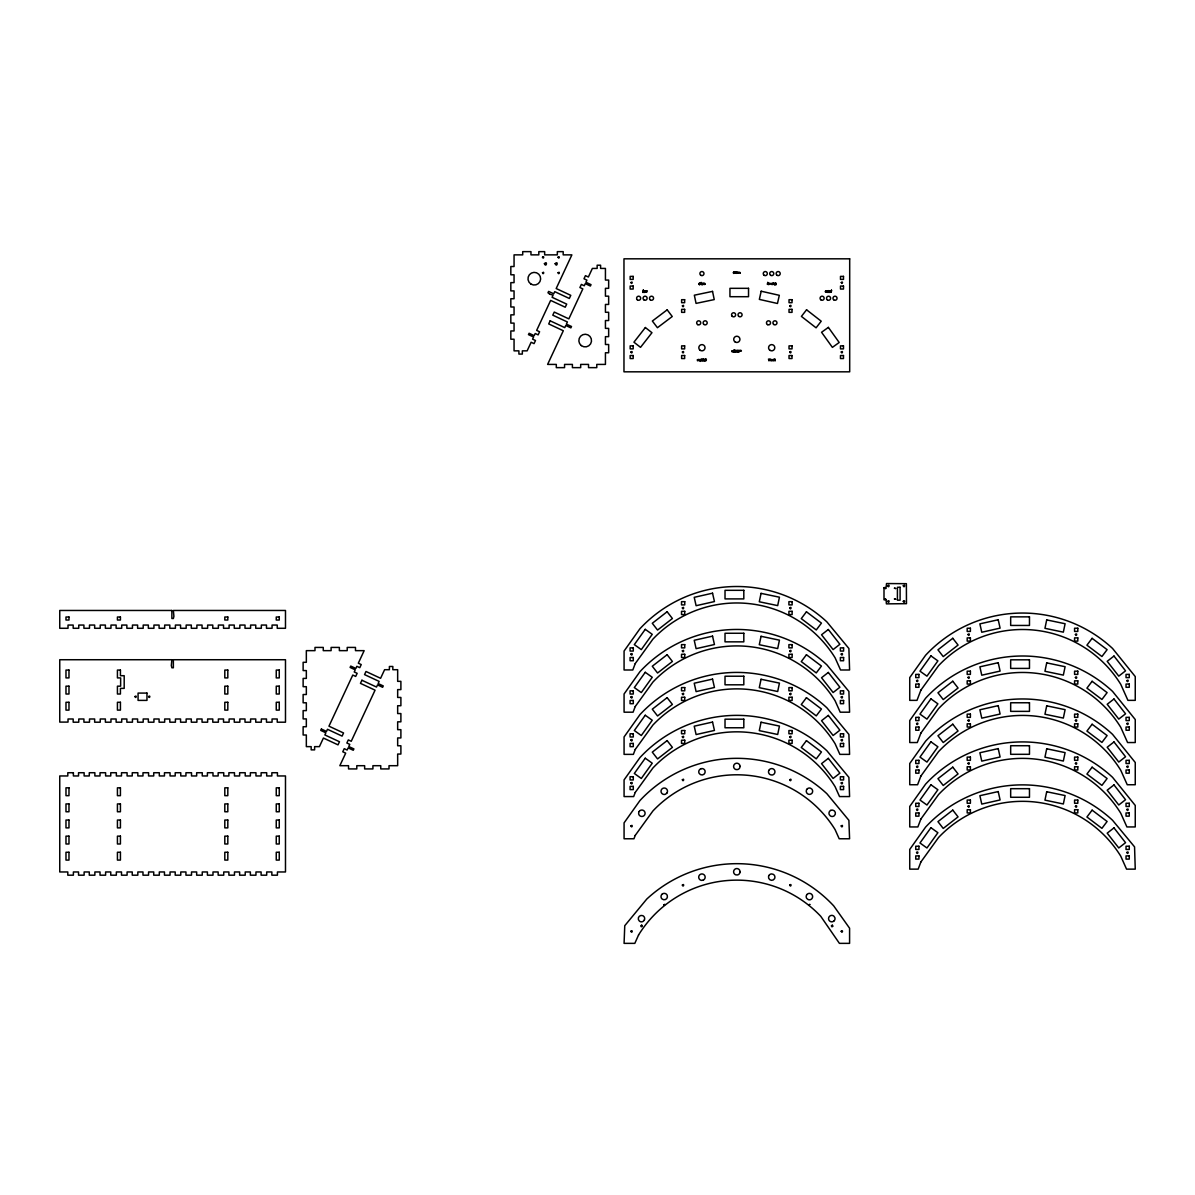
<?xml version="1.0" encoding="UTF-8"?>
<svg xmlns="http://www.w3.org/2000/svg" width="1195" height="1195" viewBox="0 0 1195 1195"><rect width="100%" height="100%" fill="white"/><g stroke="black" fill="none" stroke-linecap="round" stroke-linejoin="round"><path stroke-width="1.5" d="M697.731 359.829L698.716 359.844M549.775 294.209L547.982 292.775L548.624 291.416L553.733 293.791L554.734 291.655L569.328 298.466L570.777 295.344L556.183 288.533L571.882 254.864L563.189 254.864L563.189 251.637L557.333 251.637L557.333 254.864L544.666 254.864L544.666 251.637L538.811 251.637L538.811 254.864L530.968 254.864L530.968 251.637L522.708 251.637L522.708 254.864L514.059 254.864L514.059 266.515L510.833 266.515L510.833 274.79L514.059 274.79L514.059 282.632L510.833 282.632L510.833 290.893L514.059 290.893L514.059 298.735L510.833 298.735L510.833 306.995L514.059 306.995L514.059 314.838L510.833 314.838L510.833 323.113L514.059 323.113L514.059 330.955L510.833 330.955L510.833 339.216L514.059 339.216L514.059 350.852L518.899 350.852L518.899 354.078L522.334 354.078L522.334 350.852L527.129 350.852L531.133 342.263L534.045 343.622L535.494 340.515L532.582 339.156L533.582 337.005L528.474 334.63L529.101 333.271L534.21 335.646L535.211 333.51L538.138 334.869L539.587 331.747L536.66 330.388L550.641 300.408L565.25 307.22L566.699 304.113L552.09 297.301L553.091 295.15L549.715 294.179M828.314 629.481L821.548 634.769L833.109 649.587L839.891 644.284L828.359 629.526M544.412 263.677C546.339 268.233 547.773 260.032 544.412 263.677M555.152 263.677C557.079 268.233 558.513 260.032 555.152 263.677M697.447 359.74C696.7 362.877 701.465 358.141 697.447 359.74M733.431 272.4C732.804 275.358 737.255 270.951 733.431 272.4M732.102 351.016C731.489 353.914 735.956 349.702 732.102 351.016M768.221 283.588C767.713 286.561 771.97 282.11 768.221 283.588M771.761 283.588C771.253 286.561 775.51 282.11 771.761 283.588M771.821 359.785C771.298 362.608 775.674 358.59 771.821 359.785M825.416 291.311C824.819 294.164 829.27 290.041 825.416 291.311M643.761 291.356C644.822 294.881 646.077 288.742 643.761 291.356M698.821 283.678C699.897 287.203 701.121 281.064 698.821 283.678M702.794 359.979C700.778 363.116 700.838 356.364 702.794 359.979M736.329 351.24C734.268 354.347 734.387 347.64 736.329 351.24M738.196 351.24C736.135 354.347 736.254 347.64 738.196 351.24M774.704 283.648C776.153 287.547 777.183 281.049 774.704 283.648M829.151 291.356C830.211 294.896 831.496 288.727 829.151 291.356M704.871 359.77C706.409 363.355 707.261 356.498 704.871 359.77M700.912 360.009C699.971 364.042 698.806 358.022 700.912 360.009M771.567 360.053C770.446 362.951 769.968 357.141 771.567 360.053M740.243 272.983C738.435 272.624 739.585 271.444 740.243 272.983M771.477 284.186C769.685 283.798 770.85 282.603 771.477 284.186M542.485 257.239C543.561 260.047 544.606 255.088 542.485 257.239M887.706 601.339C888.931 604.565 890.126 598.889 887.706 601.339M705.05 284.305C702.466 285.65 704.452 281.004 705.05 284.305M738.54 273.072C736.18 274.223 737.853 269.906 738.54 273.072M773.777 359.456L773.762 360.89L774.405 359.337L775.167 360.89L775.167 359.142L773.807 359.366M827.358 290.997L827.358 292.431L827.986 290.863L828.747 292.431L828.747 290.669L827.433 290.818M703.108 284.335L701.704 284.739L701.704 282.976L702.466 284.574L703.108 282.976L703.108 284.335M700.897 284.41L701.166 282.498L700.897 284.41M767.489 284.38L767.773 282.453L767.489 284.38M831.227 292.103L831.496 290.176L831.227 292.103M740.049 766.339L739.959 767.175A3.227 3.227 0 0 1 737.748 769.52L736.075 769.565A3.227 3.227 0 0 1 733.745 767.339L733.611 766.518A3.227 3.227 0 0 1 736.747 763.217A3.227 3.227 0 0 1 740.049 766.339M789.79 352.032C790.791 354.87 791.971 349.941 789.79 352.032M699.687 359.71C699.882 362.399 701.42 358.306 699.687 359.71M644.075 291.281C644.284 293.97 645.883 289.847 644.075 291.281M699.135 283.588C699.314 286.262 701.002 282.214 699.135 283.588M829.464 291.281C829.644 293.955 831.332 289.892 829.464 291.281M682.405 305.845C683.361 308.698 684.615 303.784 682.405 305.845M701.54 359.71C701.749 362.384 703.332 358.291 701.54 359.71M735.059 350.986C735.239 353.66 736.912 349.567 735.059 350.986M736.927 350.986C737.106 353.66 738.779 349.567 736.927 350.986M630.945 352.017C631.901 354.87 633.156 349.971 630.945 352.017M706.155 359.994C705.05 362.219 705.14 357.738 706.155 359.994M775.988 283.842C774.838 286.068 775.017 281.587 775.988 283.842M134.975 696.551C135.901 699.404 137.186 694.549 134.975 696.551M148.613 696.551C149.539 699.404 150.824 694.549 148.613 696.551M542.5 272.759C543.411 275.627 544.726 270.742 542.5 272.759M558.065 257.194C558.991 260.047 560.276 255.192 558.065 257.194M558.065 272.759C558.991 275.627 560.291 270.742 558.065 272.759M630.945 282.528C631.856 285.396 633.171 280.496 630.945 282.528M630.915 654.083C631.901 657.16 633.305 651.917 630.915 654.083M630.915 697.043C631.901 700.121 633.305 694.878 630.915 697.043M630.915 740.004C631.901 743.081 633.305 737.823 630.915 740.004M682.405 352.002C683.316 354.855 684.66 350.015 682.405 352.002M630.915 782.949C631.901 786.026 633.305 780.783 630.915 782.949M630.915 825.909C631.901 828.986 633.305 823.743 630.915 825.909M630.9 931.264C631.886 934.341 633.29 929.098 630.9 931.264M682.36 607.911C683.346 610.989 684.75 605.731 682.36 607.911M682.36 650.857C683.346 653.934 684.75 648.691 682.36 650.857M682.36 693.817C683.346 696.894 684.75 691.651 682.36 693.817M682.36 736.777C683.346 739.854 684.75 734.611 682.36 736.777M682.36 779.737C683.346 782.815 684.75 777.557 682.36 779.737M682.36 885.077C683.286 888.169 684.825 882.911 682.36 885.077M789.805 305.83C790.717 308.698 792.031 303.799 789.805 305.83M789.746 607.911C790.731 610.989 792.136 605.731 789.746 607.911M789.746 650.857C790.731 653.934 792.136 648.691 789.746 650.857M789.746 693.817C790.731 696.894 792.136 691.651 789.746 693.817M789.746 736.777C790.731 739.854 792.136 734.611 789.746 736.777M841.25 352.002C842.161 354.87 843.476 349.986 841.25 352.002M789.746 779.737C790.731 782.815 792.136 777.557 789.746 779.737M789.746 885.077C790.731 888.154 792.136 882.911 789.746 885.077M841.205 654.083C842.191 657.16 843.595 651.917 841.205 654.083M841.205 697.043C842.191 700.121 843.595 694.878 841.205 697.043M841.205 740.004C842.176 743.051 843.61 737.868 841.205 740.004M841.205 782.949C842.176 786.011 843.61 780.828 841.205 782.949M841.205 825.909C842.176 828.971 843.61 823.788 841.205 825.909M884.001 587.686L884.001 599.77L886.137 600.174L886.406 603.863L906.467 603.669L906.378 583.683L886.526 583.548L886.137 587.283L884.001 587.686M884.629 588.209L885.764 588.508L884.629 588.209M884.629 598.949L885.764 599.248L884.629 598.949M841.19 931.264C842.161 934.341 843.625 929.098 841.19 931.264M887.721 585.729C888.766 589.001 890.275 583.414 887.721 585.729M894.472 588.209L895.623 588.508L894.472 588.209M894.472 598.949L895.623 599.248L894.472 598.949M903.286 585.729C904.346 589.001 905.84 583.414 903.286 585.729M903.286 601.294C904.346 604.58 905.84 598.979 903.286 601.294M916.565 680.642C917.551 683.719 918.955 678.461 916.565 680.642M916.565 723.587C917.551 726.665 918.955 721.421 916.565 723.587M916.565 766.548C917.551 769.625 918.955 764.382 916.565 766.548M916.565 809.508C917.551 812.585 918.955 807.342 916.565 809.508M916.565 852.468C917.551 855.545 918.955 850.287 916.565 852.468M968.01 634.455C968.996 637.533 970.415 632.289 968.01 634.455M968.01 677.416C968.996 680.493 970.415 675.25 968.01 677.416M968.01 720.376C968.996 723.453 970.415 718.195 968.01 720.376M968.01 763.321C968.996 766.398 970.415 761.155 968.01 763.321M968.01 806.281C968.996 809.359 970.415 804.115 968.01 806.281M1075.41 634.455C1076.396 637.533 1077.8 632.289 1075.41 634.455M1075.41 677.416C1076.396 680.493 1077.8 675.25 1075.41 677.416M1075.41 720.376C1076.396 723.453 1077.8 718.195 1075.41 720.376M1075.41 763.321C1076.396 766.398 1077.8 761.155 1075.41 763.321M1075.41 806.281C1076.396 809.359 1077.8 804.115 1075.41 806.281M1126.87 680.642C1127.856 683.719 1129.26 678.461 1126.87 680.642M1126.87 723.587C1127.856 726.665 1129.26 721.421 1126.87 723.587M1126.87 766.548C1127.856 769.625 1129.26 764.382 1126.87 766.548M1126.87 809.508C1127.856 812.585 1129.26 807.342 1126.87 809.508M1126.87 852.468C1127.826 855.545 1129.29 850.287 1126.87 852.468M739.571 350.762C738.868 353.66 739.063 348.97 741.214 350.479C741.766 351.629 740.87 351.24 739.571 350.762M740.049 871.872L739.914 872.694A3.227 3.227 0 0 1 737.584 874.919L735.911 874.874A3.227 3.227 0 0 1 733.7 872.529L733.611 871.693A3.227 3.227 0 0 1 736.912 868.556A3.227 3.227 0 0 1 740.049 871.872M733.76 272.281L734.701 272.505L733.76 272.281M732.415 350.897L733.357 351.106L732.415 350.897M768.534 283.469L769.475 283.693L768.534 283.469M772.075 283.469L773.031 283.693L772.075 283.469M772.149 359.665L773.09 359.874L772.149 359.665M825.73 291.192L826.686 291.416L825.73 291.192M704.751 284.29L703.885 283.872L704.751 284.29M738.256 273.058L737.375 272.639L738.256 273.058M841.28 282.483C842.012 285.381 843.64 280.631 841.28 282.483M761.051 593.362L759.288 601.772L777.691 605.611L779.439 597.201L761.051 593.362M761.051 636.308L759.288 644.717L777.691 648.571L779.439 640.161L761.051 636.308M761.051 679.268L759.288 687.678L777.691 691.517L779.439 683.107L761.051 679.268M761.051 722.228L759.288 730.638L777.691 734.477L779.439 726.067L761.051 722.228M1046.7 619.906L1044.953 628.316L1063.341 632.155L1065.103 623.745L1046.7 619.906M1046.7 662.866L1044.953 671.276L1063.341 675.115L1065.103 666.705L1046.7 662.866M1046.7 705.827L1044.953 714.237L1063.341 718.076L1065.103 709.666L1046.7 705.827M1046.7 748.772L1044.953 757.182L1063.341 761.036L1065.103 752.626L1046.7 748.772M1046.7 791.732L1044.953 800.142L1063.341 803.981L1065.103 795.571L1046.7 791.732M761.185 291.221L759.348 299.392L777.467 303.485L779.319 295.314L761.185 291.221M768.818 770.431L768.564 771.223A3.227 3.227 0 0 0 770.357 774.718L772 775.017A3.227 3.227 0 0 0 774.196 773.882L774.644 773.18A3.227 3.227 0 0 0 773.105 768.893A3.227 3.227 0 0 0 768.818 770.431M646.794 290.669L646.316 292.088C644.449 288.249 647.287 295.225 646.794 290.669M736.478 271.758L736 273.177C734.133 269.323 736.971 276.314 736.478 271.758M635.232 663.583L632.797 669.992L624.074 669.992L624.074 651.051L639.952 628.719A132.286 132.286 0 0 1 826.895 621.893L848.898 648.512L849.585 669.992L840.563 669.992L835.111 657.833A115.452 115.452 0 0 0 652.888 639.161L635.232 663.583M635.232 706.544L633.081 712.19L624.074 712.19L624.074 693.996L639.952 671.665A132.286 132.286 0 0 1 826.895 664.853L848.898 691.457L849.585 712.19L840.219 712.19L835.111 700.793A115.452 115.452 0 0 0 652.888 682.106L635.232 706.544M635.232 749.489L633.365 754.374L624.074 754.374L624.074 736.957L639.952 714.625A132.286 132.286 0 0 1 826.895 707.813L848.898 734.417L849.585 754.374L839.876 754.374L835.111 743.738A115.452 115.452 0 0 0 652.888 725.066L635.232 749.489M635.232 792.449L633.664 796.572L624.074 796.572L624.074 779.917L639.952 757.585A132.286 132.286 0 0 1 826.895 750.759L848.898 777.377L849.585 796.572L839.532 796.572L835.111 786.698A115.452 115.452 0 0 0 652.888 768.026L635.232 792.449M635.232 835.41L633.947 838.77L624.074 838.77L624.074 822.877L639.952 800.545A132.286 132.286 0 0 1 826.895 793.719L848.898 820.338L849.585 838.77L839.189 838.77L835.111 829.659A115.452 115.452 0 0 0 652.888 810.987L635.232 835.41M920.897 690.127L916.998 700.36L909.739 700.36L909.739 677.595L925.602 655.263A132.286 132.286 0 0 1 1112.56 648.452L1135.25 676.564L1135.25 700.36L1127.931 700.36L1120.776 684.376A115.452 115.452 0 0 0 938.538 665.705L920.897 690.127M920.897 733.088L917.282 742.543L909.739 742.543L909.739 720.555L925.602 698.224A132.286 132.286 0 0 1 1112.56 691.397L1135.25 719.524L1135.25 742.543L1127.587 742.543L1120.776 727.337A115.452 115.452 0 0 0 938.538 708.665L920.897 733.088M920.897 776.048L917.581 784.742L909.739 784.742L909.739 763.515L925.602 741.184A132.286 132.286 0 0 1 1112.56 734.357L1135.25 762.485L1135.25 784.742L1127.243 784.742L1120.776 770.297A115.452 115.452 0 0 0 938.538 751.625L920.897 776.048M920.897 819.008L917.865 826.94L909.739 826.94L909.739 806.461L925.602 784.129A132.286 132.286 0 0 1 1112.56 777.318L1135.25 805.445L1135.25 826.94L1126.9 826.94L1120.776 813.257A115.452 115.452 0 0 0 938.538 794.57L920.897 819.008M920.897 861.953L918.163 869.138L909.739 869.138L909.739 849.421L925.602 827.089A132.286 132.286 0 0 1 1112.56 820.278L1134.563 846.882L1135.25 869.138L1126.556 869.138L1120.776 856.203A115.452 115.452 0 0 0 938.538 837.531L920.897 861.953M768.878 875.576L768.564 876.368A3.227 3.227 0 0 0 774.494 878.728L774.808 877.952A3.227 3.227 0 0 0 773.255 874.337L771.641 873.933A3.227 3.227 0 0 0 768.878 875.576M638.548 935.013L634.814 943.363L624.074 943.363L624.761 925.692L646.764 899.073A132.286 132.286 0 0 1 833.722 905.9L849.585 928.216L849.585 943.363L839.413 943.363L820.771 916.326A115.452 115.452 0 0 0 638.548 935.013M321.395 729.055L320.753 730.414L325.862 732.789L324.861 734.94L339.47 741.736L338.006 744.858L323.412 738.047L319.409 746.636L314.614 746.636L314.614 749.862L311.178 749.862L311.178 746.636L306.338 746.636L306.338 735L303.127 735L303.127 726.739L306.338 726.739L306.338 718.897L303.127 718.897L303.127 710.622L306.338 710.622L306.338 702.794L303.127 702.794L303.127 694.519L306.338 694.519L306.338 686.677L303.127 686.677L303.127 678.416L306.338 678.416L306.338 670.574L303.127 670.574L303.127 662.299L306.338 662.299L306.338 650.648L314.987 650.648L314.987 647.421L323.262 647.421L323.262 650.648L331.105 650.648L331.105 647.421L339.365 647.421L339.365 650.648L347.207 650.648L347.207 647.421L355.483 647.421L355.483 650.648L364.161 650.648L358.321 663.195L361.234 664.569L359.785 667.676L356.857 666.317L355.856 668.453L350.747 666.078L350.12 667.437L355.229 669.812L354.228 671.963L357.156 673.323L355.692 676.43L352.779 675.07L328.954 726.172L343.548 732.983L342.099 736.105L327.49 729.294L326.504 731.43L321.395 729.055M361.921 680.254L360.457 683.361L375.066 690.172L351.24 741.273L348.313 739.914L346.864 743.021L349.776 744.38L348.776 746.531L353.899 748.906L353.257 750.266L348.148 747.891L347.147 750.027L344.235 748.667L342.771 751.789L345.699 753.149L339.843 765.696L348.537 765.696L348.537 768.923L356.797 768.923L356.797 765.696L364.639 765.696L364.639 768.923L372.915 768.923L372.915 765.696L380.757 765.696L380.757 768.923L389.017 768.923L389.017 765.696L397.666 765.696L397.666 754.045L400.893 754.045L400.893 745.77L397.666 745.77L397.666 737.942L400.893 737.942L400.893 729.667L397.666 729.667L397.666 721.825L400.893 721.825L400.893 713.564L397.666 713.564L397.666 705.722L400.893 705.722L400.893 697.447L397.666 697.447L397.666 689.605L400.893 689.605L400.893 681.344L397.666 681.344L397.666 669.708L392.826 669.708L392.826 666.481L389.391 666.481L389.391 669.708L384.596 669.708L380.593 678.297L365.999 671.485L364.55 674.607L379.144 681.404L378.143 683.555L383.251 685.93L382.624 687.289L377.515 684.914L376.515 687.05L361.921 680.254M550.163 320.828L548.714 323.935L563.308 330.746L547.609 364.415L556.302 364.415L556.302 367.642L564.563 367.642L564.563 364.415L572.405 364.415L572.405 367.642L580.68 367.642L580.68 364.415L588.523 364.415L588.523 367.642L596.783 367.642L596.783 364.415L605.432 364.415L605.432 352.764L608.658 352.764L608.658 344.504L605.432 344.504L605.432 336.661L608.658 336.661L608.658 328.386L605.432 328.386L605.432 320.544L608.658 320.544L608.658 312.283L605.432 312.283L605.432 304.441L608.658 304.441L608.658 296.166L605.432 296.166L605.432 288.324L608.658 288.324L608.658 280.063L605.432 280.063L605.432 268.427L600.592 268.427L600.592 265.215L597.156 265.215L597.156 268.427L592.376 268.427L588.373 277.016L585.445 275.657L583.996 278.764L586.909 280.138L585.909 282.274L591.032 284.649L590.39 286.023L585.281 283.633L584.28 285.769L581.367 284.41L579.904 287.532L582.831 288.891L568.85 318.871L554.256 312.059L552.792 315.181L567.401 321.978L566.4 324.129L571.509 326.504L570.866 327.878L565.758 325.488L564.772 327.624L550.163 320.828M639.206 811.45L638.832 812.212A3.227 3.227 0 0 0 639.43 815.378L640.072 815.931A3.227 3.227 0 0 0 644.538 815.065A3.227 3.227 0 0 0 643.672 810.598L642.925 810.225A3.227 3.227 0 0 0 639.758 810.822L639.206 811.45M806.804 789.357L806.416 790.104A3.227 3.227 0 0 0 811.48 793.719L812.047 793.107A3.227 3.227 0 0 0 811.913 789.193L810.554 788.222A3.227 3.227 0 0 0 806.804 789.357M769.027 359.74C768.251 363.549 770.88 356.603 769.52 359.889L768.415 359.142L769.027 359.74M806.924 894.547L806.476 895.264A3.227 3.227 0 0 0 806.789 898.461L808.074 899.521A3.227 3.227 0 0 0 811.285 899.208L811.898 898.64A3.227 3.227 0 0 0 811.45 894.099A3.227 3.227 0 0 0 806.924 894.547M644.389 919.956L643.328 921.24A3.227 3.227 0 0 1 640.117 921.539L639.415 921.106A3.227 3.227 0 0 1 642.79 915.684L643.507 916.132A3.227 3.227 0 0 1 644.389 919.956M645.255 629.332L634.321 644.613L641.297 649.617L652.246 634.336L645.255 629.332M645.255 672.292L634.321 687.573L641.297 692.562L652.246 677.281L645.255 672.292M645.255 715.237L634.321 730.518L641.297 735.522L652.246 720.241L645.255 715.237M645.255 758.198L634.321 773.479L641.297 778.483L652.246 763.202L645.255 758.198M930.92 655.876L919.971 671.157L926.961 676.161L937.896 660.88L930.92 655.876M930.92 698.836L919.971 714.117L926.961 719.121L937.896 703.84L930.92 698.836M930.92 741.796L919.971 757.077L926.961 762.081L937.896 746.8L930.92 741.796M930.92 784.756L919.971 800.038L926.961 805.027L937.896 789.746L930.92 784.756M930.92 827.702L919.971 842.983L926.961 847.987L937.896 832.706L930.92 827.702M806.446 611.78L801.262 618.622L816.26 629.959L821.443 623.118L806.446 611.78M806.446 654.726L801.262 661.582L816.26 672.919L821.443 666.063L806.446 654.726M806.446 697.686L801.262 704.542L816.26 715.88L821.443 709.023L806.446 697.686M806.446 740.646L801.262 747.502L816.26 758.84L821.443 751.984L806.446 740.646M1092.111 638.324L1086.927 645.18L1101.924 656.518L1107.108 649.662L1092.111 638.324M1092.111 681.284L1086.927 688.141L1101.924 699.463L1107.108 692.622L1092.111 681.284M1092.111 724.245L1086.927 731.086L1101.924 742.424L1107.108 735.567L1092.111 724.245M1092.111 767.19L1086.927 774.046L1101.924 785.384L1107.108 778.528L1092.111 767.19M1092.111 810.15L1086.927 817.007L1101.924 828.344L1107.108 821.488L1092.111 810.15M806.565 309.789L801.412 316.406L816.08 327.818L821.219 321.201L806.565 309.789M645.39 327.505L633.933 342.188L640.535 347.342L651.962 332.703L645.36 327.535M666.87 793.107L665.585 794.167A3.227 3.227 0 0 1 662.374 793.853L661.761 793.286A3.227 3.227 0 0 1 662.209 788.745A3.227 3.227 0 0 1 666.735 789.193L667.183 789.91A3.227 3.227 0 0 1 666.87 793.107M662.359 893.965L661.746 894.547A3.227 3.227 0 0 0 661.612 898.461L662.194 899.073A3.227 3.227 0 0 0 667.243 895.458L666.855 894.711A3.227 3.227 0 0 0 663.106 893.576L662.359 893.965M834.23 920.718L833.602 921.285A3.227 3.227 0 0 1 829.121 920.419A3.227 3.227 0 0 1 829.987 915.938L830.734 915.564A3.227 3.227 0 0 1 833.901 916.177L834.827 917.566A3.227 3.227 0 0 1 834.23 920.718M828.314 672.441L821.548 677.729L833.109 692.532L839.891 687.244L828.314 672.441M828.314 715.402L821.548 720.69L833.109 735.493L839.891 730.205L828.314 715.402M828.314 758.347L821.548 763.635L833.109 778.453L839.891 773.165L828.314 758.347M1113.979 656.04L1107.197 661.328L1118.774 676.131L1125.541 670.843L1113.979 656.04M1113.979 698.985L1107.197 704.273L1118.774 719.091L1125.541 713.803L1113.979 698.985M1113.979 741.946L1107.197 747.233L1118.774 762.052L1125.541 756.749L1113.979 741.946M1113.979 784.906L1107.197 790.194L1118.774 804.997L1125.541 799.709L1113.979 784.906M1113.979 827.866L1107.197 833.154L1118.774 847.957L1125.541 842.669L1113.979 827.866M667.124 611.735L652.291 623.282L657.564 630.064L672.397 618.517L667.124 611.735M667.124 654.696L652.291 666.227L657.564 673.009L672.397 661.462L667.124 654.696M667.124 697.641L652.291 709.188L657.564 715.969L672.397 704.423L667.124 697.641M667.124 740.601L652.291 752.148L657.564 758.93L672.397 747.383L667.124 740.601M952.774 638.279L937.955 649.826L943.228 656.608L958.061 645.061L952.774 638.279M952.774 681.24L937.955 692.786L943.228 699.568L958.061 688.021L952.774 681.24M952.774 724.2L937.955 735.747L943.228 742.528L958.061 730.981L952.774 724.2M952.774 767.16L937.955 778.692L943.228 785.473L958.061 773.927L952.774 767.16M952.774 810.105L937.955 821.652L943.228 828.434L958.061 816.887L952.774 810.105M667.183 309.834L652.365 321.037L657.429 327.714L672.247 316.511L667.183 309.834M828.374 327.385L821.562 332.27L832.392 347.372L839.189 342.487L828.374 327.385M830.869 810.329L830.152 810.778A3.227 3.227 0 0 0 829.27 814.602L830.331 815.886A3.227 3.227 0 0 0 833.542 816.2L834.259 815.752A3.227 3.227 0 0 0 830.869 810.329M701.181 768.684L700.404 768.997A3.227 3.227 0 0 0 698.851 772.597L699.165 773.374A3.227 3.227 0 0 0 705.095 771.014L704.781 770.237A3.227 3.227 0 0 0 702.018 768.579L701.181 768.684M703.302 880.073L701.659 880.371A3.227 3.227 0 0 1 699.463 879.236L699.015 878.534A3.227 3.227 0 0 1 700.554 874.247A3.227 3.227 0 0 1 704.841 875.786L705.095 876.577A3.227 3.227 0 0 1 703.302 880.073M712.549 593.183L694.22 597.321L696.102 605.701L714.446 601.563L712.549 593.183M712.549 636.143L694.22 640.281L696.102 648.661L714.446 644.523L712.549 636.143M712.549 679.104L694.22 683.226L696.102 691.621L714.446 687.483L712.549 679.104M998.213 619.742L979.885 623.865L981.767 632.245L1000.095 628.122L998.213 619.742M712.549 722.064L694.22 726.187L696.102 734.566L714.446 730.444L712.549 722.064M998.213 662.702L979.885 666.825L981.767 675.205L1000.095 671.082L998.213 662.702M998.213 705.647L979.885 709.785L981.767 718.165L1000.095 714.027L998.213 705.647M998.213 748.608L979.885 752.745L981.767 761.125L1000.095 756.988L998.213 748.608M998.213 791.568L979.885 795.691L981.767 804.086L1000.095 799.948L998.213 791.568M712.534 291.386L694.34 295.195L696.058 303.396L714.237 299.587L712.534 291.386M773.613 282.886L774.345 284.709L773.613 282.886M703.78 359.053L704.512 360.86L703.78 359.053M849.69 258.822L623.969 258.822L623.969 371.824L849.69 371.824L849.69 258.822M633.171 276.389L630.168 276.389L630.168 279.391L633.171 279.391L633.171 276.389M843.491 276.389L840.488 276.389L840.488 279.391L843.491 279.391L843.491 276.389M633.171 286.053L630.168 286.053L630.168 289.056L633.171 289.056L633.171 286.053M843.491 286.053L840.488 286.053L840.488 289.056L843.491 289.056L843.491 286.053M748.533 288.324L729.951 288.324L729.951 296.704L748.533 296.704L748.533 288.324M643.358 289.982L643.089 292.431L643.358 289.982M684.645 299.691L681.628 299.691L681.628 302.693L684.645 302.693L684.645 299.691M792.031 299.691L789.029 299.691L789.029 302.693L792.031 302.693L792.031 299.691M684.645 309.356L681.628 309.356L681.628 312.358L684.645 312.358L684.645 309.356M792.031 309.356L789.029 309.356L789.029 312.358L792.031 312.358L792.031 309.356M633.186 345.863L630.168 345.863L630.168 348.88L633.186 348.88L633.186 345.863M684.645 345.863L681.628 345.863L681.628 348.88L684.645 348.88L684.645 345.863M792.031 345.863L789.029 345.863L789.029 348.88L792.031 348.88L792.031 345.863M843.476 345.863L840.473 345.863L840.473 348.88L843.476 348.88L843.476 345.863M734.313 349.672L734.029 352.122L734.313 349.672M738.794 350.374L738.525 352.122L738.794 350.374M633.186 355.527L630.168 355.527L630.168 358.545L633.186 358.545L633.186 355.527M684.645 355.527L681.628 355.527L681.628 358.545L684.645 358.545L684.645 355.527M792.016 355.542L789.029 355.542L789.029 358.53L792.016 358.53L792.016 355.542M843.476 355.527L840.473 355.527L840.473 358.545L843.476 358.545L843.476 355.527M703.407 359.097L703.123 360.86L703.407 359.097M900.089 587.283L897.415 587.283L897.415 600.174L900.089 600.174L900.089 587.283M743.813 590.315L725.021 590.315L725.021 598.904L743.813 598.904L743.813 590.315M684.75 601.668L681.523 601.668L681.523 604.894L684.75 604.894L684.75 601.668M792.136 601.668L788.909 601.668L788.909 604.894L792.136 604.894L792.136 601.668M171.871 610.466L59.75 610.466L59.75 628.286L68.025 628.286L68.025 625.06L73.179 625.06L73.179 628.286L78.765 628.286L78.765 625.06L83.919 625.06L83.919 628.286L89.491 628.286L89.491 625.06L94.659 625.06L94.659 628.286L100.231 628.286L100.231 625.06L105.384 625.06L105.384 628.286L110.971 628.286L110.971 625.06L116.124 625.06L116.124 628.286L121.711 628.286L121.711 625.06L126.864 625.06L126.864 628.286L132.451 628.286L132.451 625.06L137.604 625.06L137.604 628.286L143.191 628.286L143.191 625.06L148.344 625.06L148.344 628.286L153.931 628.286L153.931 625.06L159.084 625.06L159.084 628.286L164.671 628.286L164.671 625.06L169.824 625.06L169.824 628.286L175.411 628.286L175.411 625.06L180.564 625.06L180.564 628.286L186.151 628.286L186.151 625.06L191.305 625.06L191.305 628.286L196.891 628.286L196.891 625.06L202.045 625.06L202.045 628.286L207.631 628.286L207.631 625.06L212.785 625.06L212.785 628.286L218.371 628.286L218.371 625.06L223.525 625.06L223.525 628.286L229.111 628.286L229.111 625.06L234.265 625.06L234.265 628.286L239.851 628.286L239.851 625.06L245.005 625.06L245.005 628.286L250.591 628.286L250.591 625.06L255.745 625.06L255.745 628.286L261.332 628.286L261.332 625.06L266.485 625.06L266.485 628.286L272.057 628.286L272.057 625.06L277.225 625.06L277.225 628.286L285.486 628.286L285.486 610.466L173.365 610.466L173.902 616.291L173.365 618.517L171.871 618.517L171.871 610.466M684.75 611.332L681.523 611.332L681.523 614.559L684.75 614.559L684.75 611.332M792.136 611.332L788.909 611.332L788.909 614.559L792.136 614.559L792.136 611.332M1029.478 616.859L1010.671 616.859L1010.671 625.448L1029.478 625.448L1029.478 616.859M68.981 617.008L65.979 617.008L65.979 620.026L68.981 620.026L68.981 617.008M120.426 617.008L117.424 617.008L117.424 620.026L120.426 620.026L120.426 617.008M227.812 617.008L224.809 617.008L224.809 620.026L227.812 620.026L227.812 617.008M279.257 617.008L276.254 617.008L276.254 620.026L279.257 620.026L279.257 617.008M970.4 628.226L967.188 628.226L967.188 631.438L970.4 631.438L970.4 628.226M1077.8 628.226L1074.574 628.226L1074.574 631.438L1077.8 631.438L1077.8 628.226M743.813 633.26L725.021 633.26L725.021 641.849L743.813 641.849L743.813 633.26M970.4 637.891L967.188 637.891L967.188 641.103L970.4 641.103L970.4 637.891M1077.8 637.891L1074.574 637.891L1074.574 641.103L1077.8 641.103L1077.8 637.891M684.75 644.628L681.523 644.628L681.523 647.854L684.75 647.854L684.75 644.628M792.136 644.628L788.909 644.628L788.909 647.854L792.136 647.854L792.136 644.628M633.29 647.854L630.079 647.854L630.079 651.066L633.29 651.066L633.29 647.854M843.595 647.854L840.369 647.854L840.369 651.066L843.595 651.066L843.595 647.854M684.75 654.292L681.523 654.292L681.523 657.519L684.75 657.519L684.75 654.292M792.136 654.292L788.909 654.292L788.909 657.519L792.136 657.519L792.136 654.292M633.29 657.519L630.079 657.519L630.079 660.745L633.29 660.745L633.29 657.519M843.595 657.519L840.369 657.519L840.369 660.745L843.595 660.745L843.595 657.519M171.871 659.73L59.75 659.73L59.75 722.094L68.025 722.094L68.025 718.987L73.179 718.987L73.179 722.198L78.765 722.198L78.765 718.987L83.919 718.987L83.919 722.198L89.491 722.198L89.491 718.987L94.659 718.987L94.659 722.198L100.231 722.198L100.231 718.987L105.384 718.987L105.384 722.198L110.971 722.198L110.971 718.987L116.124 718.987L116.124 722.198L121.711 722.198L121.711 718.987L126.864 718.987L126.864 722.198L132.451 722.198L132.451 718.987L137.604 718.987L137.604 722.198L143.191 722.198L143.191 718.987L148.344 718.987L148.344 722.198L153.931 722.198L153.931 718.987L159.084 718.987L159.084 722.198L164.671 722.198L164.671 718.987L169.824 718.987L169.824 722.198L175.411 722.198L175.411 718.987L180.564 718.987L180.564 722.198L186.151 722.198L186.151 718.987L191.305 718.987L191.305 722.198L196.891 722.198L196.891 718.987L202.045 718.987L202.045 722.198L207.631 722.198L207.631 718.987L212.785 718.987L212.785 722.198L218.371 722.198L218.371 718.987L223.525 718.987L223.525 722.198L229.111 722.198L229.111 718.987L234.265 718.987L234.265 722.198L239.851 722.198L239.851 718.987L245.005 718.987L245.005 722.198L250.591 722.198L250.591 718.987L255.745 718.987L255.745 722.198L261.332 722.198L261.332 718.987L266.485 718.987L266.485 722.198L272.057 722.198L272.057 718.987L277.225 718.987L277.225 722.198L285.486 722.198L285.486 659.73L173.365 659.73L173.365 667.781L171.871 667.781L171.333 665.555L171.871 659.73M1029.478 659.819L1010.671 659.819L1010.671 668.408L1029.478 668.408L1029.478 659.819M68.981 670.066L65.979 670.066L65.979 677.909L68.981 677.909L68.981 670.066M120.426 670.066L117.424 670.066L117.424 677.909L120.635 677.909L120.635 686.169L117.424 686.169L117.424 694.011L120.426 694.011L120.426 688.38L124.19 688.38L124.19 675.698L120.426 675.698L120.426 670.066M227.812 670.066L224.809 670.066L224.809 677.909L227.812 677.909L227.812 670.066M279.257 670.066L276.254 670.066L276.254 677.909L279.257 677.909L279.257 670.066M970.4 671.172L967.188 671.172L967.188 674.398L970.4 674.398L970.4 671.172M1077.8 671.172L1074.574 671.172L1074.574 674.398L1077.8 674.398L1077.8 671.172M918.955 674.398L915.743 674.398L915.743 677.625L918.955 677.625L918.955 674.398M1129.26 674.398L1126.034 674.398L1126.034 677.625L1129.26 677.625L1129.26 674.398M743.813 676.221L725.021 676.221L725.021 684.81L743.813 684.81L743.813 676.221M970.4 680.836L967.188 680.836L967.188 684.063L970.4 684.063L970.4 680.836M1077.8 680.836L1074.574 680.836L1074.574 684.063L1077.8 684.063L1077.8 680.836M918.955 684.063L915.743 684.063L915.743 687.289L918.955 687.289L918.955 684.063M1129.26 684.063L1126.034 684.063L1126.034 687.289L1129.26 687.289L1129.26 684.063M68.981 686.169L65.979 686.169L65.979 694.011L68.981 694.011L68.981 686.169M227.812 686.169L224.809 686.169L224.809 694.011L227.812 694.011L227.812 686.169M279.257 686.169L276.254 686.169L276.254 694.011L279.257 694.011L279.257 686.169M684.75 687.588L681.523 687.588L681.523 690.8L684.75 690.8L684.75 687.588M792.136 687.588L788.909 687.588L788.909 690.8L792.136 690.8L792.136 687.588M633.29 690.815L630.079 690.815L630.079 694.026L633.29 694.026L633.29 690.815M843.595 690.815L840.369 690.815L840.369 694.026L843.595 694.026L843.595 690.815M146.97 693.085L138.067 693.085L138.067 700.389L146.97 700.389L146.97 693.085M684.75 697.253L681.523 697.253L681.523 700.464L684.75 700.464L684.75 697.253M792.136 697.253L788.909 697.253L788.909 700.464L792.136 700.464L792.136 697.253M633.29 700.479L630.079 700.479L630.079 703.691L633.29 703.691L633.29 700.479M843.595 700.479L840.369 700.479L840.369 703.691L843.595 703.691L843.595 700.479M68.981 702.287L65.979 702.287L65.979 710.114L68.981 710.114L68.981 702.287M120.426 702.287L117.424 702.287L117.424 710.114L120.426 710.114L120.426 702.287M227.812 702.287L224.809 702.287L224.809 710.114L227.812 710.114L227.812 702.287M279.257 702.287L276.254 702.287L276.254 710.114L279.257 710.114L279.257 702.287M1029.478 702.765L1010.671 702.765L1010.671 711.369L1029.478 711.369L1029.478 702.765M970.4 714.132L967.188 714.132L967.188 717.358L970.4 717.358L970.4 714.132M1077.8 714.132L1074.574 714.132L1074.574 717.358L1077.8 717.358L1077.8 714.132M918.955 717.358L915.743 717.358L915.743 720.585L918.955 720.585L918.955 717.358M1129.26 717.358L1126.034 717.358L1126.034 720.585L1129.26 720.585L1129.26 717.358M743.813 719.181L725.021 719.181L725.021 727.77L743.813 727.77L743.813 719.181M970.4 723.797L967.188 723.797L967.188 727.023L970.4 727.023L970.4 723.797M1077.8 723.797L1074.574 723.797L1074.574 727.023L1077.8 727.023L1077.8 723.797M918.955 727.023L915.743 727.023L915.743 730.25L918.955 730.25L918.955 727.023M1129.26 727.023L1126.034 727.023L1126.034 730.25L1129.26 730.25L1129.26 727.023M684.75 730.533L681.523 730.533L681.523 733.76L684.75 733.76L684.75 730.533M792.136 730.533L788.909 730.533L788.909 733.76L792.136 733.76L792.136 730.533M633.29 733.76L630.079 733.76L630.079 736.986L633.29 736.986L633.29 733.76M843.595 733.76L840.369 733.76L840.369 736.986L843.595 736.986L843.595 733.76M684.75 740.213L681.523 740.213L681.523 743.424L684.75 743.424L684.75 740.213M792.136 740.213L788.909 740.213L788.909 743.424L792.136 743.424L792.136 740.213M633.29 743.424L630.079 743.424L630.079 746.651L633.29 746.651L633.29 743.424M843.595 743.424L840.369 743.424L840.369 746.651L843.595 746.651L843.595 743.424M1029.478 745.725L1010.671 745.725L1010.671 754.314L1029.478 754.314L1029.478 745.725M970.4 757.092L967.188 757.092L967.188 760.319L970.4 760.319L970.4 757.092M1077.8 757.092L1074.574 757.092L1074.574 760.319L1077.8 760.319L1077.8 757.092M918.955 760.319L915.743 760.319L915.743 763.53L918.955 763.53L918.955 760.319M1129.26 760.319L1126.034 760.319L1126.034 763.53L1129.26 763.53L1129.26 760.319M970.4 766.757L967.188 766.757L967.188 769.983L970.4 769.983L970.4 766.757M1077.8 766.757L1074.574 766.757L1074.574 769.983L1077.8 769.983L1077.8 766.757M918.955 769.983L915.743 769.983L915.743 773.195L918.955 773.195L918.955 769.983M1129.26 769.983L1126.034 769.983L1126.034 773.195L1129.26 773.195L1129.26 769.983M73.388 772.732L67.801 772.732L67.801 775.958L59.75 775.958L59.75 871.962L67.801 871.962L67.801 875.188L73.388 875.188L73.388 871.962L78.541 871.962L78.541 875.188L84.128 875.188L84.128 871.962L89.281 871.962L89.281 875.188L94.868 875.188L94.868 871.962L100.021 871.962L100.021 875.188L105.608 875.188L105.608 871.962L110.762 871.962L110.762 875.188L116.348 875.188L116.348 871.962L121.502 871.962L121.502 875.188L127.088 875.188L127.088 871.962L132.242 871.962L132.242 875.188L137.828 875.188L137.828 871.962L142.982 871.962L142.982 875.188L148.568 875.188L148.568 871.962L153.722 871.962L153.722 875.188L159.308 875.188L159.308 871.962L164.462 871.962L164.462 875.188L170.048 875.188L170.048 871.962L175.202 871.962L175.202 875.188L180.774 875.188L180.774 871.962L185.942 871.962L185.942 875.188L191.514 875.188L191.514 871.962L196.667 871.962L196.667 875.188L202.254 875.188L202.254 871.962L207.407 871.962L207.407 875.188L212.994 875.188L212.994 871.962L218.147 871.962L218.147 875.188L223.734 875.188L223.734 871.962L228.887 871.962L228.887 875.188L234.474 875.188L234.474 871.962L239.627 871.962L239.627 875.188L245.214 875.188L245.214 871.962L250.367 871.962L250.367 875.188L255.954 875.188L255.954 871.962L261.108 871.962L261.108 875.188L266.694 875.188L266.694 871.962L271.848 871.962L271.848 875.188L277.434 875.188L277.434 871.962L285.486 871.962L285.486 775.958L277.434 775.958L277.434 772.732L271.848 772.732L271.848 775.958L266.694 775.958L266.694 772.732L261.108 772.732L261.108 775.958L255.954 775.958L255.954 772.732L250.367 772.732L250.367 775.958L245.214 775.958L245.214 772.732L239.627 772.732L239.627 775.958L234.474 775.958L234.474 772.732L228.887 772.732L228.887 775.958L223.734 775.958L223.734 772.732L218.147 772.732L218.147 775.958L212.994 775.958L212.994 772.732L207.407 772.732L207.407 775.958L202.254 775.958L202.254 772.732L196.667 772.732L196.667 775.958L191.514 775.958L191.514 772.732L185.942 772.732L185.942 775.958L180.774 775.958L180.774 772.732L175.202 772.732L175.202 775.958L170.048 775.958L170.048 772.732L164.462 772.732L164.462 775.958L159.308 775.958L159.308 772.732L153.722 772.732L153.722 775.958L148.568 775.958L148.568 772.732L142.982 772.732L142.982 775.958L137.828 775.958L137.828 772.732L132.242 772.732L132.242 775.958L127.088 775.958L127.088 772.732L121.502 772.732L121.502 775.958L116.348 775.958L116.348 772.732L110.762 772.732L110.762 775.958L105.608 775.958L105.608 772.732L100.021 772.732L100.021 775.958L94.868 775.958L94.868 772.732L89.281 772.732L89.281 775.958L84.128 775.958L84.128 772.732L78.541 772.732L78.541 775.958L73.388 775.958L73.388 772.732M633.29 776.72L630.079 776.72L630.079 779.947L633.29 779.947L633.29 776.72M843.595 776.72L840.369 776.72L840.369 779.947L843.595 779.947L843.595 776.72M633.29 786.385L630.079 786.385L630.079 789.611L633.29 789.611L633.29 786.385M843.595 786.385L840.369 786.385L840.369 789.611L843.595 789.611L843.595 786.385M68.981 787.819L65.979 787.819L65.979 795.661L68.981 795.661L68.981 787.819M120.426 787.819L117.424 787.819L117.424 795.661L120.426 795.661L120.426 787.819M227.812 787.819L224.809 787.819L224.809 795.661L227.812 795.661L227.812 787.819M279.257 787.819L276.254 787.819L276.254 795.661L279.257 795.661L279.257 787.819M1029.478 788.685L1010.671 788.685L1010.671 797.274L1029.478 797.274L1029.478 788.685M970.4 800.053L967.188 800.053L967.188 803.264L970.4 803.264L970.4 800.053M1077.8 800.053L1074.574 800.053L1074.574 803.264L1077.8 803.264L1077.8 800.053M918.955 803.264L915.743 803.264L915.743 806.491L918.955 806.491L918.955 803.264M1129.26 803.264L1126.034 803.264L1126.034 806.491L1129.26 806.491L1129.26 803.264M68.981 803.921L65.979 803.921L65.979 811.764L68.981 811.764L68.981 803.921M120.426 803.921L117.424 803.921L117.424 811.764L120.426 811.764L120.426 803.921M227.812 803.921L224.809 803.921L224.809 811.764L227.812 811.764L227.812 803.921M279.257 803.921L276.254 803.921L276.254 811.764L279.257 811.764L279.257 803.921M970.4 809.717L967.188 809.717L967.188 812.929L970.4 812.929L970.4 809.717M1077.8 809.717L1074.574 809.717L1074.574 812.929L1077.8 812.929L1077.8 809.717M918.955 812.944L915.743 812.944L915.743 816.155L918.955 816.155L918.955 812.944M1129.26 812.944L1126.034 812.944L1126.034 816.155L1129.26 816.155L1129.26 812.944M68.981 820.039L65.979 820.039L65.979 827.881L68.981 827.881L68.981 820.039M120.426 820.039L117.424 820.039L117.424 827.881L120.426 827.881L120.426 820.039M227.812 820.039L224.809 820.039L224.809 827.881L227.812 827.881L227.812 820.039M279.257 820.039L276.254 820.039L276.254 827.881L279.257 827.881L279.257 820.039M68.981 836.141L65.979 836.141L65.979 843.984L68.981 843.984L68.981 836.141M120.426 836.141L117.424 836.141L117.424 843.984L120.426 843.984L120.426 836.141M227.812 836.141L224.809 836.141L224.809 843.984L227.812 843.984L227.812 836.141M279.257 836.141L276.254 836.141L276.254 843.984L279.257 843.984L279.257 836.141M918.955 846.224L915.743 846.224L915.743 849.451L918.955 849.451L918.955 846.224M1129.26 846.224L1126.034 846.224L1126.034 849.451L1129.26 849.451L1129.26 846.224M68.981 852.259L65.979 852.259L65.979 860.086L68.981 860.086L68.981 852.259M120.426 852.259L117.424 852.259L117.424 860.086L120.426 860.086L120.426 852.259M227.812 852.259L224.809 852.259L224.809 860.086L227.812 860.086L227.812 852.259M279.257 852.259L276.254 852.259L276.254 860.086L279.257 860.086L279.257 852.259M918.955 855.889L915.743 855.889L915.743 859.115L918.955 859.115L918.955 855.889M1129.26 855.889L1126.034 855.889L1126.034 859.115L1129.26 859.115L1129.26 855.889M664.793 904.466L663.882 904.929L664.793 904.466M809.777 904.466L808.866 904.929L809.777 904.466M641.715 925.199L640.714 925.811L641.327 926.812L642.327 926.215L641.715 925.199M832.347 925.214L831.347 925.826L831.959 926.827L832.96 926.215L832.347 925.214M530.864 284.022A6.333 6.333 0 0 0 540.633 279.018A6.333 6.333 0 0 0 531.416 273.072A6.333 6.333 0 0 0 530.864 284.022M581.338 345.609A6.333 6.333 0 0 0 591.465 341.397A6.333 6.333 0 0 0 582.772 334.719A6.333 6.333 0 0 0 581.338 345.609M637.204 299.691A2.046 2.046 0 0 0 640.625 298.765A2.046 2.046 0 0 0 638.115 296.27A2.046 2.046 0 0 0 637.204 299.691M643.657 299.691A2.046 2.046 0 0 0 647.063 298.765A2.046 2.046 0 0 0 644.568 296.27A2.046 2.046 0 0 0 643.657 299.691M650.095 299.691A2.046 2.046 0 0 0 653.501 298.765A2.046 2.046 0 0 0 651.006 296.27A2.046 2.046 0 0 0 650.095 299.691M700.912 275.358A2.046 2.046 0 0 0 703.974 273.595A2.046 2.046 0 0 0 700.912 271.818A2.046 2.046 0 0 0 700.912 275.358M697.686 324.622A2.046 2.046 0 0 0 700.748 322.844A2.046 2.046 0 0 0 697.686 321.082A2.046 2.046 0 0 0 697.686 324.622M703.706 324.293A2.046 2.046 0 0 0 707.126 323.382A2.046 2.046 0 0 0 704.617 320.872A2.046 2.046 0 0 0 703.706 324.293M699.732 349.926A3.107 3.107 0 0 0 704.93 348.522A3.107 3.107 0 0 0 701.121 344.713A3.107 3.107 0 0 0 699.732 349.926M732.162 316.242A2.046 2.046 0 0 0 735.582 315.316A2.046 2.046 0 0 0 733.088 312.821A2.046 2.046 0 0 0 732.162 316.242M738.615 316.242A2.046 2.046 0 0 0 742.02 315.316A2.046 2.046 0 0 0 739.526 312.821A2.046 2.046 0 0 0 738.615 316.242M735.164 341.979A3.107 3.107 0 0 0 739.944 339.47A3.107 3.107 0 0 0 735.388 336.587A3.107 3.107 0 0 0 735.164 341.979M769.983 350.329A3.107 3.107 0 0 0 774.793 347.909A3.107 3.107 0 0 0 770.297 344.937A3.107 3.107 0 0 0 769.983 350.329M767.489 324.622A2.046 2.046 0 0 0 770.551 322.844A2.046 2.046 0 0 0 767.489 321.082A2.046 2.046 0 0 0 767.489 324.622M773.658 324.428A2.046 2.046 0 0 0 776.959 323.188A2.046 2.046 0 0 0 774.24 320.932A2.046 2.046 0 0 0 773.658 324.428M763.844 275.029A2.046 2.046 0 0 0 767.265 274.118A2.046 2.046 0 0 0 764.755 271.623A2.046 2.046 0 0 0 763.844 275.029M770.715 275.358A2.046 2.046 0 0 0 773.777 273.595A2.046 2.046 0 0 0 770.715 271.818A2.046 2.046 0 0 0 770.715 275.358M777.153 275.358A2.046 2.046 0 0 0 780.216 273.595A2.046 2.046 0 0 0 777.153 271.818A2.046 2.046 0 0 0 777.153 275.358M820.681 299.691A2.046 2.046 0 0 0 824.087 298.765A2.046 2.046 0 0 0 821.592 296.27A2.046 2.046 0 0 0 820.681 299.691M827.119 299.691A2.046 2.046 0 0 0 830.54 298.765A2.046 2.046 0 0 0 828.045 296.27A2.046 2.046 0 0 0 827.119 299.691M833.572 299.691A2.046 2.046 0 0 0 836.978 298.765A2.046 2.046 0 0 0 834.483 296.27A2.046 2.046 0 0 0 833.572 299.691"/></g></svg>
